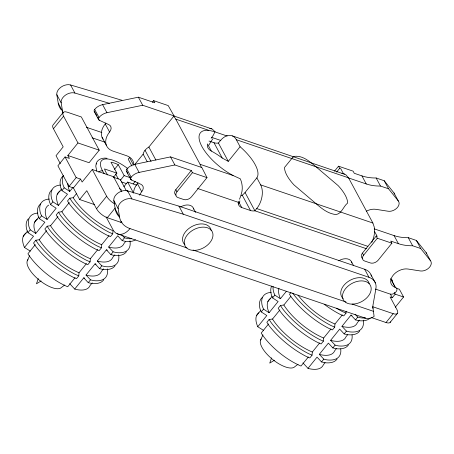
<?xml version="1.0" encoding="UTF-8"?>
<svg xmlns="http://www.w3.org/2000/svg" width="454" height="454" viewBox="0 0 454 454"><rect width="100%" height="100%" fill="white"/><g stroke="black" fill="none" stroke-linecap="round" stroke-linejoin="round"><path stroke-width="0.68" d="M207.325 144.877C207.035 147.595 209.039 149.928 211.343 151.074A36.121 14.182 38.9 0 1 222.233 158.032L228.283 161.357L240.098 146.727L236.313 139.701A17.32 10.879 -71.2 0 0 220.224 140.797L218.414 143.033A9.897 6.645 -28.3 0 1 214.004 142.743L209.005 141.046M232.465 135.922L345.783 174.665L348.553 177.843L372.882 223.028L374.272 227.125L374.544 232.034A17.32 10.879 -71.2 0 1 371.752 242.334M46.597 230.649L39.265 239.729L35.821 240.228L33.556 243.032L35.616 246.181A48.493 19.04 38.9 0 0 72.918 277.127L76.51 278.671L78.775 275.873L79.036 272.758L86.368 263.683M57.913 216.637L50.581 225.712L47.142 226.217L44.878 229.02L46.932 232.164A48.493 19.04 38.9 0 0 84.24 263.116L87.832 264.659L90.096 261.856L90.357 258.74L97.689 249.666M69.235 202.62L61.903 211.7L58.458 212.2L56.2 215.003L58.254 218.153A48.493 19.04 38.9 0 0 95.556 249.104L99.154 250.648L101.418 247.844L101.673 244.729L109.005 235.654M73.225 197.683L69.78 198.188L67.515 200.991L69.575 204.135A48.493 19.04 38.9 0 0 106.877 235.087L110.475 236.63L112.74 233.827L112.995 230.717A41.706 16.372 38.9 0 1 73.707 198.551L73.225 197.683L76.675 193.415M279.885 309.929L272.559 319.009L269.114 319.508L266.85 322.312L268.91 325.461A48.493 19.04 38.9 0 0 306.212 356.407L309.804 357.956L312.068 355.153L312.329 352.037L319.661 342.963M290.776 296.451L283.875 304.992L280.436 305.497L278.171 308.3L280.226 311.444A48.493 19.04 38.9 0 0 317.533 342.395L321.126 343.939L323.39 341.136L323.651 338.026L330.977 328.946M290.997 292.416L289.487 294.283L291.547 297.432A48.493 19.04 38.9 0 0 328.849 328.384L332.447 329.927L334.712 327.124L334.967 324.008L342.299 314.934M324.167 304.237A48.493 19.04 38.9 0 0 340.171 314.367L343.763 315.91L346.027 313.107L346.186 311.24M38.272 278.614L36.451 283.812L41.104 280.964M271.566 357.894L269.744 363.092L274.398 360.249M173.797 115.957L212.239 129.067L214.958 131.717L213.42 135.037L211.15 138.271M27.274 260.789L29.652 255.642M260.568 340.069L262.945 334.921M96.015 164.212C96.986 159.269 102.661 157.43 107.07 158.287M366.48 248.73L254.91 210.815A9.897 6.645 -28.3 0 1 250.5 210.525L241.749 207.552A9.897 6.651 -28.3 0 1 238.237 202.297L238.384 201.985M240.098 146.727A36.121 14.182 38.9 0 1 256.862 177.86L244.564 193.109L242.271 195.237A36.121 14.182 38.9 0 1 241.216 195.714M63.242 112.359L53.112 124.901A9.897 3.887 38.9 0 0 53.436 128.737L63.185 146.846L56.035 155.699L60.303 163.627M53.436 128.737L63.566 116.201A9.897 3.887 38.9 0 1 67.379 112.223L81.34 116.967L99.222 150.178L89.092 162.719L67.839 155.495L77.969 142.953L63.566 116.201M67.839 155.495L69.422 158.435L65.047 156.948L57.896 165.795L69.019 186.452L73.395 187.939L79.637 199.527L94.665 204.635M23.25 236.347L27.563 231.007M34.566 222.335L38.879 216.995M57.21 194.306L61.523 188.966M30.31 251.136L24.465 247.464L33.522 236.25L27.966 232.647L30.231 229.849L29.062 227A48.493 19.04 38.9 0 1 37.886 213.079M30.231 229.849L35.787 233.447L44.844 222.239L39.288 218.635L41.552 215.832L40.383 212.988A48.493 19.04 38.9 0 1 49.202 199.068M41.552 215.832L47.108 219.435L56.16 208.221L50.604 204.623L52.868 201.82L51.705 198.977A48.493 19.04 38.9 0 1 60.524 185.056M52.868 201.82L58.424 205.418L67.481 194.21L61.926 190.606L64.19 187.803L63.021 184.96A48.493 19.04 38.9 0 1 63.52 175.42M69.019 186.452L76.17 177.605L65.047 156.948M64.19 187.803L69.746 191.406L72.765 187.672M73.395 187.939L80.545 179.092L76.17 177.605M121.456 191.469L113.506 176.708L92.258 169.49L82.129 182.026L80.545 179.092M35.276 244.666L27.944 253.741L28.426 254.609A41.706 16.372 38.9 0 0 67.714 286.769L75.046 277.695M152.306 102.269L153.628 100.629L168.213 105.589L174.03 115.895L148.872 147.039A9.897 6.645 -28.3 0 0 143.135 154.144L134.742 164.535M79.637 199.527L86.782 190.68L96.532 208.783A9.897 3.887 38.9 0 0 107.303 217.716L120.923 222.347L121.576 222.233A5.936 3.728 -71.2 0 0 122.001 222.358M114.522 169.314L118.267 164.683A22.269 8.739 38.9 0 0 110.975 162.203L116.86 173.139L113.534 177.259M96.532 208.783L106.662 196.242L92.258 169.49M120.406 180.249L124.152 175.613L118.267 164.683M123.885 186.702L127.631 182.071L136.728 185.164M133.175 183.932L135.252 181.356M107.303 217.716L115.225 207.904M120.923 222.347L121.576 222.233L121.173 222.034M69.661 283.642L74.706 289.056L83.757 277.848L84.728 278.166M107.337 268.91A48.493 19.04 38.9 0 1 93.672 280.612L90.505 279.857L86.022 275.045L95.079 263.836L96.049 264.149M118.653 254.898A48.493 19.04 38.9 0 1 104.993 266.594L101.821 265.84L97.343 261.033L106.401 249.819L107.365 250.137M129.975 240.881A48.493 19.04 38.9 0 1 116.315 252.583L113.142 251.828L108.665 247.016L117.722 235.808L122.2 240.614L125.372 241.369A48.493 19.04 38.9 0 0 135.502 239.826M83.757 277.848L88.241 282.66L90.505 279.857M95.079 263.836L99.557 268.643L101.821 265.84M106.401 249.819L110.878 254.632L113.142 251.828M122.2 240.614L124.464 237.811L127.636 238.571A48.493 19.04 38.9 0 0 131.342 238.742M92.219 282.842L90.062 285.515A41.706 16.372 38.9 0 1 75.67 289.374L74.706 289.056M103.54 268.83L101.384 271.498A41.706 16.372 38.9 0 1 86.992 275.362L86.022 275.045M114.862 254.813L112.706 257.486A41.706 16.372 38.9 0 1 98.308 261.345L97.343 261.033M125.747 241.335L124.027 243.469A41.706 16.372 38.9 0 1 109.63 247.334L108.665 247.016M176.112 195.129A5.936 3.99 -28.3 0 1 175.811 189.681L191.276 170.539L174.864 164.967L139.1 172.418A9.897 6.645 -28.3 0 0 131.172 177.191A2.968 1.992 -28.3 0 0 131.461 179.988L140.939 184.307A7.917 5.317 -28.3 0 1 141.733 191.724A19.794 13.297 -28.3 0 0 139.497 195.158M126.836 171.76A2.968 1.992 -28.3 0 1 126.831 169.121A9.897 6.645 -28.3 0 1 134.759 164.348L170.517 156.897L201.837 167.537L207.001 177.627L191.543 196.764A5.936 3.99 -28.3 0 1 183.734 199.527L177.906 197.547A5.936 3.99 -28.3 0 1 176.964 191.809L192.422 172.673L191.276 170.539M256.862 177.86L260.647 184.886A17.32 10.879 -71.2 0 1 256.72 208.573L254.91 210.815L245.047 192.49M334.547 171.135L338.531 166.198L353.116 171.158L354.262 173.286L361.917 175.885A49.486 33.238 -28.3 0 0 376.139 177.991L384.215 180.732L394.004 192.967A7.917 5.317 -28.3 0 1 394.588 194.023M336.63 172.106L339.677 168.332L338.531 166.198M256.544 315.626L260.851 310.286M267.86 301.615L272.173 296.275M263.598 330.416L257.758 326.744L266.816 315.53L261.26 311.932L263.524 309.129L262.355 306.285A48.493 19.04 38.9 0 1 271.174 292.365M263.524 309.129L269.08 312.727L278.132 301.518L272.582 297.915L274.84 295.111L273.677 292.268A48.493 19.04 38.9 0 1 273.07 286.417M274.84 295.111L280.396 298.715L286.434 291.241M268.569 323.946L261.237 333.02L261.72 333.889A41.706 16.372 38.9 0 0 301.008 366.049L308.34 356.975M362.746 258.553A5.936 3.99 -28.3 0 1 362.445 253.105L376.173 236.108L377.234 236.472L374.567 231.523M375.401 289.067L390.054 294.044A4.455 2.991 -28.3 0 0 395.905 291.973L396.109 291.723A4.455 2.991 -28.3 0 0 395.4 287.422L395.145 287.337A12.519 8.41 -28.3 0 1 392.591 275.998A12.519 8.41 -28.3 0 1 407.993 269.029L420.342 270.959A7.917 5.317 -28.3 0 0 429.053 267.769A7.917 5.317 -28.3 0 0 430.5 260.749L420.71 248.514L412.635 245.767A49.486 33.238 -28.3 0 1 398.413 243.667L390.758 241.068L391.904 243.196L378.176 260.187A5.936 3.99 -28.3 0 1 370.368 262.951L364.539 260.971A5.936 3.99 -28.3 0 1 363.597 255.233L377.319 238.242L376.173 236.108M302.954 362.922L307.994 368.342L317.051 357.128L321.534 361.94L324.701 362.695A48.493 19.04 38.9 0 0 337.089 358.983M340.721 348.859A48.493 19.04 38.9 0 1 326.965 359.891L323.798 359.137L319.315 354.324L328.373 343.116L332.85 347.923L336.022 348.678A48.493 19.04 38.9 0 0 348.411 344.972M352.043 334.848A48.493 19.04 38.9 0 1 338.287 345.88L335.114 345.119L330.637 340.313L339.694 329.099L344.172 333.911L347.344 334.666A48.493 19.04 38.9 0 0 359.733 330.96M363.268 320.166A48.493 19.04 38.9 0 1 349.608 331.863L346.436 331.108L341.958 326.295L351.01 315.087L351.981 315.405M321.534 361.94L323.798 359.137M332.85 347.923L335.114 345.119M344.172 333.911L346.436 331.108M351.01 315.087L355.493 319.894L357.758 317.096L360.924 317.851A48.493 19.04 38.9 0 0 365.322 317.987M325.081 362.655L323.356 364.795A41.706 16.372 38.9 0 1 308.964 368.654L307.994 368.342M336.403 348.644L334.677 350.777A41.706 16.372 38.9 0 1 320.286 354.642L319.315 354.324M347.724 334.632L345.999 336.766A41.706 16.372 38.9 0 1 331.602 340.631L330.637 340.313M359.472 320.081L357.315 322.749A41.706 16.372 38.9 0 1 342.923 326.613L341.958 326.295M371.463 317.584L386.025 322.533L393.175 313.68A9.897 3.887 38.9 0 0 396.989 309.702L390.128 296.956L392.313 297.699L395.173 294.158L394.214 292.37M395.286 307.245L403.555 297.007L399.384 289.26L396.16 288.165M390.162 322.391L397.312 313.544M64.729 285.004L61.489 287.444A21.769 8.547 38.9 0 1 38.811 279.732A21.769 8.547 38.9 0 1 27.995 259.654M298.023 364.284L294.782 366.724A21.769 8.547 38.9 0 1 272.105 359.018A21.769 8.547 38.9 0 1 261.288 338.934M94.965 112.206A2.968 1.992 -28.3 0 1 94.676 109.414A9.897 6.645 -28.3 0 1 102.604 104.641L138.368 97.184L154.78 102.763L153.628 100.629M133.873 164.955A19.794 13.297 -28.3 0 0 126.779 155.79L112.796 151.04A19.794 13.297 -28.3 0 1 109.584 132.012A7.917 5.317 -28.3 0 0 108.79 124.6L99.312 120.276A2.968 1.992 -28.3 0 1 99.023 117.478A9.897 6.645 -28.3 0 1 106.951 112.706L142.709 105.254L174.03 115.895M209.765 128.573L211.473 128.76M173.615 116.411A17.32 10.879 -71.2 0 1 175.766 119.124L208.789 130.349L214.958 131.717M344.631 174.035L343.065 173.57A17.32 10.879 -71.2 0 0 341.907 173.468M110.878 254.632L114.05 255.386A48.493 19.04 38.9 0 0 126.439 251.675M355.493 319.894L358.66 320.655A48.493 19.04 38.9 0 0 370.271 317.908M99.557 268.643L102.729 269.398A48.493 19.04 38.9 0 0 115.117 265.692M88.241 282.66L91.407 283.415A48.493 19.04 38.9 0 0 103.796 279.704M61.381 109.953A29.692 19.942 -28.3 0 1 58.22 103.177L56.829 94.744A9.279 6.231 -28.3 0 1 61.063 87.1A9.279 6.231 -28.3 0 1 70.574 84.977L121.956 100.277M62.998 113.108A29.692 19.942 -28.3 0 1 62.561 111.247L61.176 102.814A9.279 6.231 -28.3 0 1 65.404 95.17A9.279 6.231 -28.3 0 1 74.916 93.047L109.397 103.313M118.812 216.291A29.692 19.942 -28.3 0 1 115.22 209.044L113.835 200.611A9.279 6.231 -28.3 0 1 118.063 192.967A9.279 6.231 -28.3 0 1 127.574 190.845L178.955 206.144L364.647 269.245A19.794 13.297 -28.3 0 1 371.463 276.202M187.025 247.963L130.003 228.589A29.692 19.942 -28.3 0 1 119.567 217.108L118.182 208.675A9.279 6.231 -28.3 0 1 122.41 201.037A9.279 6.231 -28.3 0 1 131.921 198.914L183.303 214.214L368.994 277.315A19.794 13.297 -28.3 0 1 375.901 288.687L373.075 304.623A19.794 13.297 -28.3 0 0 373.018 308.34L374.107 316.432A18.308 11.503 -71.2 0 1 364.352 317.681M339.677 168.332L340.738 168.689L343.4 173.632M348.388 177.883L366.259 183.955A49.486 33.238 -28.3 0 0 380.486 186.055L388.562 188.802L398.351 201.037A7.917 5.317 -28.3 0 1 396.898 208.063A7.917 5.317 -28.3 0 1 388.187 211.246L375.838 209.317A12.519 8.41 -28.3 0 0 366.276 211.246M214.464 131.717L227.199 136.041M236.313 139.701L348.553 177.843M211.433 137.278L220.82 140.468M175.766 119.124L200.101 164.314L233.118 175.533L240.319 178.819C242.322 183.461 242.952 188.813 241.42 193.688A16.287 4.256 -74.5 0 1 239.502 199.244M260.647 184.886L372.882 223.028M86.419 127.279L101.849 132.523M374.209 228.85L394.066 235.598A49.486 33.238 -28.3 0 0 408.294 237.697L416.363 240.444L426.153 252.679A7.917 5.317 -28.3 0 1 426.737 253.735M92.117 137.795L104.863 142.13M192.422 172.673L207.001 177.627M377.319 238.242L391.904 243.196M77.969 142.953L99.222 150.178M197.507 188.455L238.237 202.297M256.72 208.573L367.899 246.357M116.86 173.139L104.516 168.939A22.269 8.739 38.9 0 0 107.66 174.938M124.152 175.613L130.003 177.599M113.188 177.162L120.338 179.591L126.223 190.527A22.269 8.739 38.9 0 0 127.795 191.248M121.524 181.941L126.728 183.705M395.173 294.158L403.555 297.007M372.66 306.705L393.175 313.68M193.064 250.018L346.01 301.995M352.049 304.044L373.511 311.342M117.064 233.742L365.215 318.089M346.027 313.107L342.435 311.563A48.493 19.04 38.9 0 1 336.374 308.181M334.712 327.124L331.114 325.58A48.493 19.04 38.9 0 1 293.812 294.629L292.785 293.057M112.74 233.827L109.142 232.283A48.493 19.04 38.9 0 1 71.84 201.332L69.78 198.188M323.39 341.136L319.792 339.592A48.493 19.04 38.9 0 1 282.49 308.641L280.436 305.497M101.418 247.844L97.82 246.301A48.493 19.04 38.9 0 1 60.518 215.349L58.458 212.2M312.068 355.153L308.476 353.609A48.493 19.04 38.9 0 1 271.174 322.658L269.114 319.508M90.096 261.856L86.504 260.312A48.493 19.04 38.9 0 1 49.197 229.361L47.142 226.217M78.775 275.873L75.182 274.324A48.493 19.04 38.9 0 1 37.881 243.378L35.821 240.228M355.068 314.208L357.758 317.096M121.774 234.928L124.464 237.811M127.892 168.695A26.724 10.487 38.9 0 0 105.481 158.974A26.724 10.487 38.9 0 0 102.559 170.914L104.272 173.723M283.875 304.992L284.357 305.86A41.706 16.372 38.9 0 0 323.651 338.026M272.559 319.009L273.036 319.877A41.706 16.372 38.9 0 0 312.329 352.037M61.903 211.7L62.385 212.568A41.706 16.372 38.9 0 0 101.673 244.729M50.581 225.712L51.064 226.58A41.706 16.372 38.9 0 0 90.357 258.74M39.265 239.729L39.742 240.597A41.706 16.372 38.9 0 0 79.036 272.758M394.004 192.967L398.351 201.037M426.153 252.679L430.5 260.749M384.215 180.732L388.562 188.802M416.363 240.444L420.71 248.514M376.139 177.991L380.486 186.055M408.294 237.697L412.635 245.767M361.917 175.885L366.259 183.955M394.066 235.598L398.413 243.667M390.616 278.506L395.4 287.422M395.145 287.337L391.053 279.358A4.455 2.991 -28.3 0 1 392.648 281.571M390.389 294.124L392.313 297.699M362.445 253.105L363.597 255.233M371.031 274.863L375.379 282.933M364.647 269.245L368.994 277.315M351.578 261.935L353.513 265.539M372.354 307.097L373.018 308.34M218.414 143.033L228.283 161.357M214.004 142.743L222.233 158.032M242.271 195.237L250.5 210.525M207.501 143.935L211.343 151.074M238.549 201.599L241.749 207.552M138.368 97.184L142.709 105.254M170.517 156.897L174.864 164.967M193.376 208.176L195.634 212.376M175.811 189.681L176.964 191.809M148.872 147.039L155.909 160.109M178.955 206.144L183.303 214.214M145.019 150.257L151.051 161.459M143.135 154.144L147.153 161.613M102.604 104.641L106.951 112.706M134.759 164.348L139.1 172.418M133.527 165.006L129.515 157.561L128.221 159.161L131.893 165.994M105.844 123.091A7.917 5.317 -28.3 0 1 105.237 123.948L109.584 132.012M137.993 182.797A7.917 5.317 -28.3 0 1 137.392 183.654L141.733 191.724M94.676 109.414L99.023 117.478M126.831 169.121L131.172 177.191M95.3 112.825L96.969 115.929M97.638 117.172L99.312 120.276M127.114 171.918L127.784 173.156M129.787 176.884L131.461 179.988M94.279 111.61L98.62 119.674M126.428 171.317L130.775 179.387M127.631 182.071L133.516 193.001M102.082 137.386L106.423 145.456M70.574 84.977L74.916 93.047M127.574 190.845L131.921 198.914M115.651 173.99L118.267 178.848M56.829 94.744L61.176 102.814M113.835 200.611L118.182 208.675M58.22 103.177L62.561 111.247M115.22 209.044L119.567 217.108M106.117 216.972L112.995 229.747A18.308 11.503 -71.2 0 0 130.003 228.589M272.582 297.915L271.413 295.072A48.493 19.04 38.9 0 1 271.617 286.099M261.26 311.932L260.091 309.089A48.493 19.04 38.9 0 1 262.645 297.217M61.926 190.606L60.757 187.763A48.493 19.04 38.9 0 1 63.31 175.897M50.604 204.623L49.441 201.78A48.493 19.04 38.9 0 1 51.989 189.908M39.288 218.635L38.119 215.792A48.493 19.04 38.9 0 1 40.667 203.92M27.966 232.647L26.797 229.803A48.493 19.04 38.9 0 1 28.409 218.766M96.764 171.164L95.805 166.266A28.823 11.316 38.9 0 1 95.998 164.938M96.191 164.342A28.823 11.316 38.9 0 1 96.764 163.287M98.728 172.214A2.968 1.992 -28.3 0 1 102.559 170.914M121.672 190.095A26.724 10.487 38.9 0 1 119.396 188.575M343.167 298.539A15.34 10.306 -28.3 0 1 349.739 280.476A15.34 10.306 -28.3 0 1 369.238 283.699M184.965 244.774A15.34 10.306 -28.3 0 1 191.883 226.518A15.34 10.306 -28.3 0 1 211.15 230.479M390.491 321.875A9.897 3.887 38.9 0 1 386.025 322.533M114.584 203.863A9.897 3.887 38.9 0 1 106.662 196.242M121.513 222.154A5.936 3.728 -71.2 0 1 121.048 221.779M35.787 233.447A41.706 16.372 38.9 0 1 37.393 219.123M69.746 191.406A41.706 16.372 38.9 0 1 67.901 183.632M58.424 205.418A41.706 16.372 38.9 0 1 60.036 191.094M24.465 247.464A41.706 16.372 38.9 0 1 26.077 233.135M47.108 219.435A41.706 16.372 38.9 0 1 48.714 205.106M269.08 312.727A41.706 16.372 38.9 0 1 270.686 298.403M334.967 324.008A41.706 16.372 38.9 0 1 297.983 295.072M257.758 326.744A41.706 16.372 38.9 0 1 258.831 312.761M280.396 298.715A41.706 16.372 38.9 0 1 278.96 288.199M200.101 164.314A17.32 10.879 -71.2 0 1 201.23 167.237M233.118 175.533A36.121 14.182 38.9 0 1 201.894 146.46A36.121 14.182 38.9 0 1 208.789 130.349M208.971 145.047A45.445 31.054 -27.5 0 1 212.892 138.782M239.928 200.923A16.917 4.841 -75.7 0 1 238.509 203.903M338.763 260.789A9.897 6.645 -28.3 0 1 351.861 262.957M180.561 207.024A9.897 6.645 -28.3 0 1 193.659 209.192M133.521 192.893A19.794 13.297 -28.3 0 1 137.392 183.654M103.092 139.196A19.794 13.297 -28.3 0 1 105.237 123.948M292.932 157.163L284.55 167.43A29.692 11.656 38.9 0 0 293.931 184.857L316.137 203.744C321.824 208.664 328.168 213.789 335.92 214.538C341.766 213.8 343.389 206.337 347.577 203.091A29.692 11.656 38.9 0 0 338.19 185.663L315.99 166.777C309.872 161.703 302.739 155.211 294.215 156.375L292.932 157.163M353.326 304.101A15.34 10.306 -28.3 0 0 370.64 285.895A15.34 10.306 -28.3 0 0 346.516 287.547A15.34 10.306 -28.3 0 0 353.326 304.101M195.124 250.341A15.34 10.306 -28.3 0 0 212.438 232.13A15.34 10.306 -28.3 0 0 188.314 233.787A15.34 10.306 -28.3 0 0 195.124 250.341"/></g></svg>
